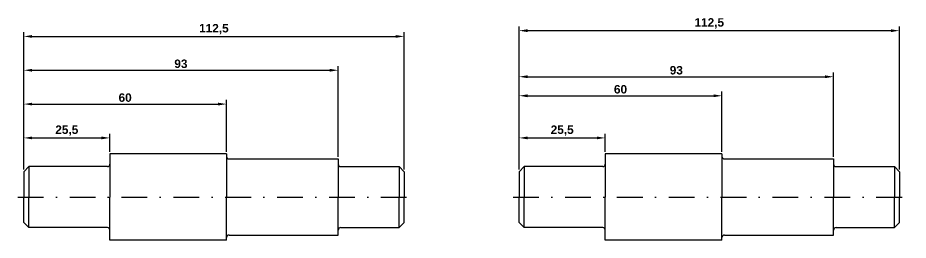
# Model space of a CAD drawing. Header units: millimetres. Extents: x 248 to 1011, y 803 to 1035.
# Drawn here: x 747.9 to 1011.2, y 951.3 to 1017 of the extents above; entities that cross this region are included whole.
import ezdxf

# ---------------------------------------------------------------- set-up
doc = ezdxf.new("R2010")
doc.units = ezdxf.units.MM
doc.header["$LTSCALE"] = 0.3
doc.header["$PDMODE"] = 34
doc.linetypes.add('DASHDOTX2', pattern=[50.8, 25.4, -12.7, 0, -12.7])
doc.layers.add('centro', color=84, linetype='DASHDOTX2')
doc.layers.add('Cotas', color=255, linetype='Continuous')
doc.layers.add('Peça', color=7, linetype='Continuous', lineweight=30)
doc.styles.get("Standard").update_dxf_attribs({"font": ''})
doc.styles.get('Standard').set_extended_font_data('Arial', bold=True)
doc.dimstyles.new('Cotas', dxfattribs={"dimtxt": 2.5, "dimasz": 2.5, "dimexe": 1.25, "dimexo": 0.625, "dimtad": 1, "dimtxsty": 'Standard', "dimcen": 2.5, "dimclrt": 7, "dimadec": 0, "dimazin": 0, "dimtfac": 1, "dimtmove": 0, "dimatfit": 3, "dimfxl": 1, "dimarcsym": 0})

# ---------------------------------------------------------------- blocks, each defined once
blk = doc.blocks.new('*D123')
at = {"layer": 'Cotas', "color": 0, "lineweight": -2, "transparency": 16777216}
for p, q in [((749.66, 972.14), (749.66, 982.75)), ((775.16, 977.39), (775.16, 982.75)), ((752.16, 981.5), (772.66, 981.5))]:
    blk.add_line(p, q, dxfattribs=at)
at = {"layer": 'Cotas', "color": 0, "transparency": 16777216}
for points in [[(752.16, 981.91), (752.16, 981.08), (749.66, 981.5)], [(772.66, 981.91), (772.66, 981.08), (775.16, 981.5)]]:
    blk.add_solid(points, dxfattribs=at)
at = {"layer": 'Defpoints', "color": 0, "transparency": 16777216}
for p in [(775.16, 981.5), (775.16, 976.77), (749.66, 971.52)]:
    blk.add_point(p, dxfattribs=at)
at = {"layer": 'Cotas', "color": 7, "transparency": 16777216, "insert": (762.41, 983.65), "char_height": 2.5, "attachment_point": 5}
blk.add_mtext('25,5', dxfattribs=at)
blk = doc.blocks.new('*D124')
at = {"layer": 'Cotas', "color": 0, "lineweight": -2, "transparency": 16777216}
for p, q in [((749.66, 972.14), (749.66, 992.75)), ((809.66, 977.39), (809.66, 992.75)), ((752.16, 991.5), (807.16, 991.5))]:
    blk.add_line(p, q, dxfattribs=at)
at = {"layer": 'Cotas', "color": 0, "transparency": 16777216}
for points in [[(752.16, 991.91), (752.16, 991.08), (749.66, 991.5)], [(807.16, 991.91), (807.16, 991.08), (809.66, 991.5)]]:
    blk.add_solid(points, dxfattribs=at)
at = {"layer": 'Defpoints', "color": 0, "transparency": 16777216}
for p in [(809.66, 991.5), (809.66, 976.77), (749.66, 971.52)]:
    blk.add_point(p, dxfattribs=at)
at = {"layer": 'Cotas', "color": 7, "transparency": 16777216, "insert": (779.66, 993.4), "char_height": 2.5, "attachment_point": 5}
blk.add_mtext('60', dxfattribs=at)
blk = doc.blocks.new('*D125')
at = {"layer": 'Cotas', "color": 0, "lineweight": -2, "transparency": 16777216}
for p, q in [((749.66, 972.14), (749.66, 1002.75)), ((752.16, 1001.5), (840.16, 1001.5)), ((842.66, 975.89), (842.66, 1002.75))]:
    blk.add_line(p, q, dxfattribs=at)
at = {"layer": 'Cotas', "color": 0, "transparency": 16777216}
for points in [[(752.16, 1001.91), (752.16, 1001.08), (749.66, 1001.5)], [(840.16, 1001.91), (840.16, 1001.08), (842.66, 1001.5)]]:
    blk.add_solid(points, dxfattribs=at)
at = {"layer": 'Defpoints', "color": 0, "transparency": 16777216}
for p in [(842.66, 1001.5), (842.66, 975.27), (749.66, 971.52)]:
    blk.add_point(p, dxfattribs=at)
at = {"layer": 'Cotas', "color": 7, "transparency": 16777216, "insert": (796.16, 1003.4), "char_height": 2.5, "attachment_point": 5}
blk.add_mtext('93', dxfattribs=at)
blk = doc.blocks.new('*D126')
at = {"layer": 'Cotas', "color": 0, "lineweight": -2, "transparency": 16777216}
for p, q in [((749.66, 972.14), (749.66, 1012.75)), ((752.16, 1011.5), (859.66, 1011.5)), ((862.16, 972.14), (862.16, 1012.75))]:
    blk.add_line(p, q, dxfattribs=at)
at = {"layer": 'Cotas', "color": 0, "transparency": 16777216}
for points in [[(752.16, 1011.91), (752.16, 1011.08), (749.66, 1011.5)], [(859.66, 1011.91), (859.66, 1011.08), (862.16, 1011.5)]]:
    blk.add_solid(points, dxfattribs=at)
at = {"layer": 'Defpoints', "color": 0, "transparency": 16777216}
for p in [(862.16, 1011.5), (749.66, 971.52), (862.16, 971.52)]:
    blk.add_point(p, dxfattribs=at)
at = {"layer": 'Cotas', "color": 7, "transparency": 16777216, "insert": (805.91, 1013.65), "char_height": 2.5, "attachment_point": 5}
blk.add_mtext('112,5', dxfattribs=at)
blk = doc.blocks.new('*D127')
at = {"layer": 'Cotas', "color": 0, "lineweight": -2, "transparency": 16777216}
for p, q in [((896.17, 972.14), (896.17, 982.75)), ((921.67, 977.39), (921.67, 982.75)), ((898.67, 981.5), (919.17, 981.5))]:
    blk.add_line(p, q, dxfattribs=at)
at = {"layer": 'Cotas', "color": 0, "transparency": 16777216}
for points in [[(898.67, 981.91), (898.67, 981.08), (896.17, 981.5)], [(919.17, 981.91), (919.17, 981.08), (921.67, 981.5)]]:
    blk.add_solid(points, dxfattribs=at)
at = {"layer": 'Defpoints', "color": 0, "transparency": 16777216}
for p in [(921.67, 981.5), (921.67, 976.77), (896.17, 971.52)]:
    blk.add_point(p, dxfattribs=at)
at = {"layer": 'Cotas', "color": 7, "transparency": 16777216, "insert": (908.92, 983.65), "char_height": 2.5, "attachment_point": 5}
blk.add_mtext('25,5', dxfattribs=at)
blk = doc.blocks.new('*D128')
at = {"layer": 'Cotas', "color": 0, "lineweight": -2, "transparency": 16777216}
for p, q in [((896.17, 972.14), (896.17, 995.21)), ((898.67, 993.96), (953.67, 993.96)), ((956.17, 977.39), (956.17, 995.21))]:
    blk.add_line(p, q, dxfattribs=at)
at = {"layer": 'Cotas', "color": 0, "transparency": 16777216}
for points in [[(898.67, 994.38), (898.67, 993.54), (896.17, 993.96)], [(953.67, 994.38), (953.67, 993.54), (956.17, 993.96)]]:
    blk.add_solid(points, dxfattribs=at)
at = {"layer": 'Defpoints', "color": 0, "transparency": 16777216}
for p in [(956.17, 993.96), (956.17, 976.77), (896.17, 971.52)]:
    blk.add_point(p, dxfattribs=at)
at = {"layer": 'Cotas', "color": 7, "transparency": 16777216, "insert": (926.17, 995.86), "char_height": 2.5, "attachment_point": 5}
blk.add_mtext('60', dxfattribs=at)
blk = doc.blocks.new('*D129')
at = {"layer": 'Cotas', "color": 0, "lineweight": -2, "transparency": 16777216}
for p, q in [((896.17, 972.14), (896.17, 1000.83)), ((989.17, 975.89), (989.17, 1000.83)), ((898.67, 999.58), (986.67, 999.58))]:
    blk.add_line(p, q, dxfattribs=at)
at = {"layer": 'Cotas', "color": 0, "transparency": 16777216}
for points in [[(898.67, 1000), (898.67, 999.16), (896.17, 999.58)], [(986.67, 1000), (986.67, 999.16), (989.17, 999.58)]]:
    blk.add_solid(points, dxfattribs=at)
at = {"layer": 'Defpoints', "color": 0, "transparency": 16777216}
for p in [(989.17, 999.58), (989.17, 975.27), (896.17, 971.52)]:
    blk.add_point(p, dxfattribs=at)
at = {"layer": 'Cotas', "color": 7, "transparency": 16777216, "insert": (942.67, 1001.48), "char_height": 2.5, "attachment_point": 5}
blk.add_mtext('93', dxfattribs=at)
blk = doc.blocks.new('*D130')
at = {"layer": 'Cotas', "color": 0, "lineweight": -2, "transparency": 16777216}
for p, q in [((896.17, 972.14), (896.17, 1014.45)), ((1008.67, 972.14), (1008.67, 1014.45)), ((898.67, 1013.2), (1006.17, 1013.2))]:
    blk.add_line(p, q, dxfattribs=at)
at = {"layer": 'Cotas', "color": 0, "transparency": 16777216}
for points in [[(898.67, 1013.61), (898.67, 1012.78), (896.17, 1013.2)], [(1006.17, 1013.61), (1006.17, 1012.78), (1008.67, 1013.2)]]:
    blk.add_solid(points, dxfattribs=at)
at = {"layer": 'Defpoints', "color": 0, "transparency": 16777216}
for p in [(1008.67, 1013.2), (896.17, 971.52), (1008.67, 971.52)]:
    blk.add_point(p, dxfattribs=at)
at = {"layer": 'Cotas', "color": 7, "transparency": 16777216, "insert": (952.42, 1015.36), "char_height": 2.5, "attachment_point": 5}
blk.add_mtext('112,5', dxfattribs=at)

msp = doc.modelspace()

# ---------------------------------------------------------------- linework, layer by layer
at = {"layer": 'centro'}
for p, q in [((747.922, 964.02), (864.743, 964.02)), ((894.427, 964.02), (1011.249, 964.02))]:
    msp.add_line(p, q, dxfattribs=at)
at = {"layer": 'Peça'}
for p, q in [((809.663, 976.77), (775.163, 976.77)), ((810.413, 975.27), (842.663, 975.27)), ((956.169, 976.77), (921.669, 976.77)), ((956.919, 975.27), (989.169, 975.27)), ((751.163, 973.02), (751.163, 964.02)), ((860.663, 973.02), (860.663, 964.02)), ((897.669, 973.02), (897.669, 964.02)), ((1007.169, 973.02), (1007.169, 964.02)), ((751.163, 955.02), (751.163, 964.02)), ((860.663, 955.02), (860.663, 964.02)), ((897.669, 955.02), (897.669, 964.02)), ((1007.169, 955.02), (1007.169, 964.02)), ((809.663, 951.27), (775.163, 951.27)), ((810.413, 952.77), (842.663, 952.77)), ((956.169, 951.27), (921.669, 951.27)), ((956.919, 952.77), (989.169, 952.77))]:
    msp.add_line(p, q, dxfattribs=at)
for points in [[(775.163, 976.77), (775.163, 964.02)], [(809.663, 976.77), (809.663, 964.02)], [(842.663, 975.27), (842.663, 964.02)], [(921.669, 976.77), (921.669, 964.02)], [(956.169, 976.77), (956.169, 964.02)], [(989.169, 975.27), (989.169, 964.02)], [(774.413, 973.02), (751.163, 973.02), (749.663, 971.52), (749.663, 964.02)], [(843.413, 973.02), (860.663, 973.02), (862.163, 971.52), (862.163, 964.02)], [(920.919, 973.02), (897.669, 973.02), (896.169, 971.52), (896.169, 964.02)], [(989.919, 973.02), (1007.169, 973.02), (1008.669, 971.52), (1008.669, 964.02)], [(774.413, 955.02), (751.163, 955.02), (749.663, 956.52), (749.663, 964.02)], [(775.163, 951.27), (775.163, 964.02)], [(809.663, 951.27), (809.663, 964.02)], [(842.663, 952.77), (842.663, 964.02)], [(843.413, 955.02), (860.663, 955.02), (862.163, 956.52), (862.163, 964.02)], [(920.919, 955.02), (897.669, 955.02), (896.169, 956.52), (896.169, 964.02)], [(921.669, 951.27), (921.669, 964.02)], [(956.169, 951.27), (956.169, 964.02)], [(989.169, 952.77), (989.169, 964.02)], [(989.919, 955.02), (1007.169, 955.02), (1008.669, 956.52), (1008.669, 964.02)]]:
    msp.add_lwpolyline(points, dxfattribs=at)
for centre, start, end in [((810.413, 976.02), 180, 270), ((956.919, 976.02), 180, 270), ((774.413, 973.77), 270, 0), ((843.413, 973.77), 180, 270), ((920.919, 973.77), 270, 0), ((989.919, 973.77), 180, 270), ((774.413, 954.27), 0, 90), ((843.413, 954.27), 90, 180), ((920.919, 954.27), 0, 90), ((989.919, 954.27), 90, 180), ((810.413, 952.02), 90, 180), ((956.919, 952.02), 90, 180)]:
    msp.add_arc(centre, 0.75, start, end, dxfattribs=at)

# ---------------------------------------------------------------- dimensions: what is measured, and where the dimension line sits
at = {"layer": 'Cotas'}
for base, p2, picture, middle in [((1008.669, 1013.197), (1008.669, 971.52), '*D130', (952.419, 1015.356)), ((989.169, 999.58), (989.169, 975.27), '*D129', (942.669, 1001.482)), ((956.169, 993.961), (956.169, 976.77), '*D128', (926.169, 995.863)), ((921.669, 981.495), (921.669, 976.77), '*D127', (908.919, 983.654))]:
    dim = msp.add_linear_dim(base=base, p1=(896.169, 971.52), p2=p2, dimstyle='Cotas', dxfattribs=at)
    dim.commit()
    dim.dimension.update_dxf_attribs({"geometry": picture, "text_midpoint": middle})
for base, p2, picture, middle in [((862.163, 1011.495), (862.163, 971.52), '*D126', (805.913, 1011.495)), ((842.663, 1001.495), (842.663, 975.27), '*D125', (796.163, 1001.495)), ((809.663, 991.495), (809.663, 976.77), '*D124', (779.663, 991.495))]:
    dim = msp.add_linear_dim(base=base, p1=(749.663, 971.52), p2=p2, dimstyle='Cotas', override={"dimtmove": 0}, dxfattribs=at)
    dim.commit()
    dim.dimension.update_dxf_attribs({"geometry": picture, "text_midpoint": middle, "dimtype": 160})
dim = msp.add_linear_dim(base=(775.163, 981.495), p1=(749.663, 971.52), p2=(775.163, 976.77), dimstyle='Cotas', override={"dimtmove": 0}, dxfattribs=at)
dim.commit()
dim.dimension.update_dxf_attribs({"geometry": '*D123', "text_midpoint": (762.413, 983.654)})

doc.saveas('drawing.dxf')
